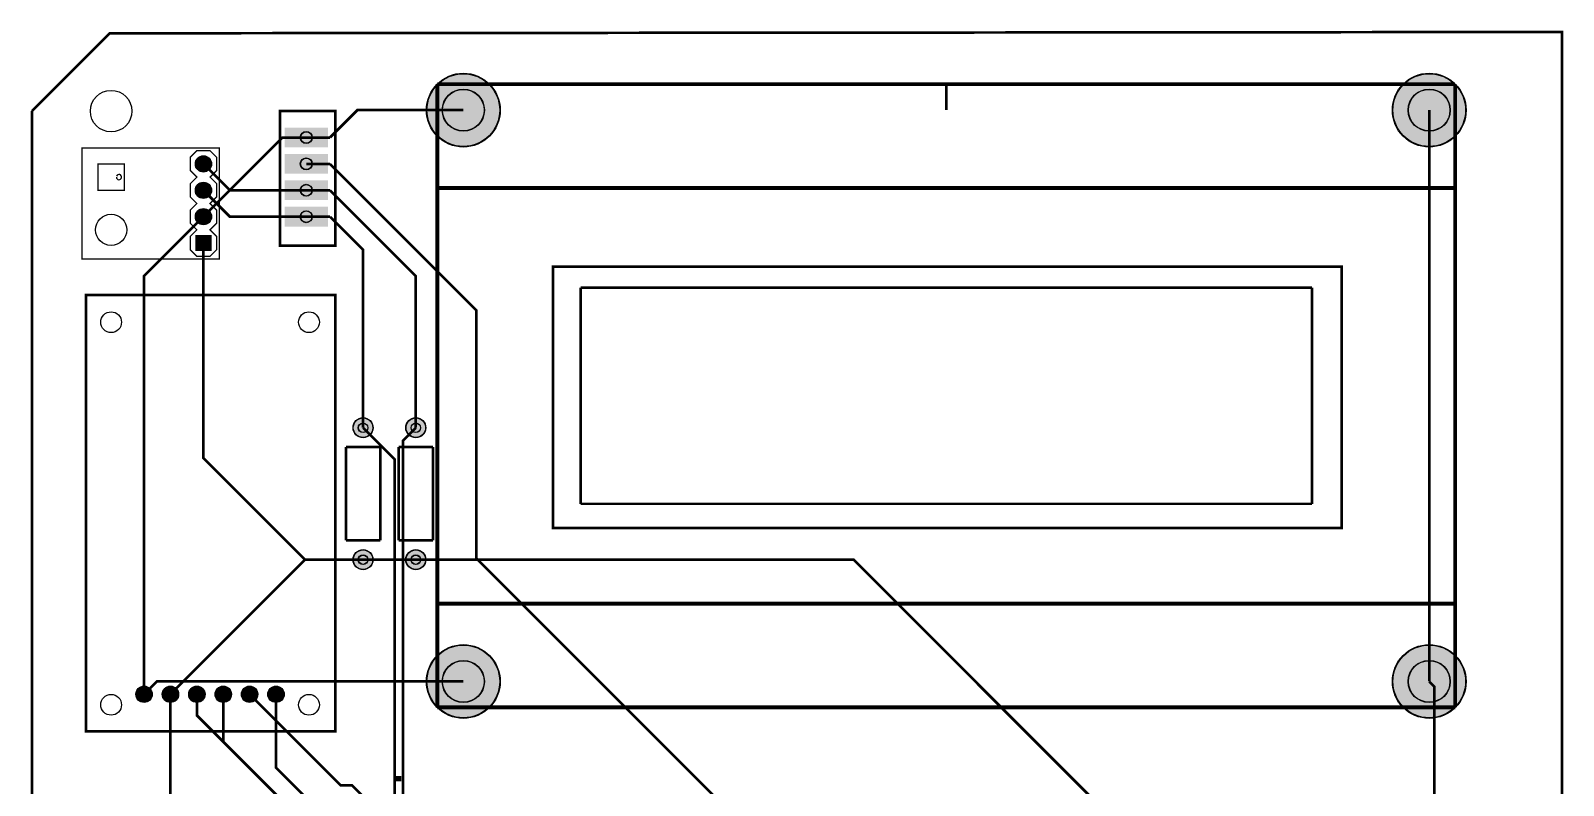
# Model space of a CAD drawing. Header units: millimetres. Extents: x 0 to 147, y 0 to 153.
# Drawn here: x -0.1 to 147.4, y 79.9 to 152.5 of the extents above; entities that cross this region are included whole.
import ezdxf

# ---------------------------------------------------------------- set-up
doc = ezdxf.new("R2010")
doc.units = ezdxf.units.MM
for name, color, linetype, true_color in [('BoardOutLine', 7, 'Continuous', 0xff00ff), ('BottomLayer', 7, 'Continuous', 0x0000ff), ('BottomSolderMaskLayer', 7, 'Continuous', 0xaa00ff), ('Multi-Layer', 7, 'Continuous', 0xc0c0c0), ('TopLayer', 7, 'Continuous', 0xff0000), ('TopSilkLayer', 7, 'Continuous', 0xffcc00), ('TopSolderMaskLayer', 7, 'Continuous', 0x800080)]:
    doc.layers.add(name, color=color, linetype=linetype, true_color=true_color)

msp = doc.modelspace()

# ---------------------------------------------------------------- hatches: boundary and pattern name
at = {"layer": 'BottomSolderMaskLayer'}
for points in [[(37.98260096520187, 144.87680975361957, 1), (45.084201168402274, 144.87680975361957, 1)], [(130.98234696469387, 144.87680975361957, 1), (138.08394716789428, 144.87680975361957, 1)], [(24.316052832105697, 143.1902986747151), (28.516052832105515, 143.1902986747151), (28.516052832105515, 141.29027028642292), (24.316052832105697, 141.29027028642292)], [(15.730632461264857, 139.70027940055888, 1), (17.289433578867094, 139.70027940055888, 1)], [(24.316052832105697, 140.65029359470498), (28.516052832105515, 140.65029359470498), (28.516052832105515, 138.7502652064128), (24.316052832105697, 138.7502652064128)], [(15.730632461264857, 137.16027432054864, 1), (17.289433578867094, 137.16027432054864, 1)], [(24.316052832105697, 138.11028851469473), (28.516052832105515, 138.11028851469473), (28.516052832105515, 136.21026012640255), (24.316052832105697, 136.21026012640255)], [(15.730632461264857, 134.6202692405385, 1), (17.289433578867094, 134.6202692405385, 1)], [(24.316052832105697, 135.5702834346846), (28.516052832105515, 135.5702834346846), (28.516052832105515, 133.6702550463924), (24.316052832105697, 133.6702550463924)], [(17.289433578867147, 131.30086360172731), (15.730632461264804, 131.30086360172731), (15.730632461264804, 132.85966471932943), (17.289433578867147, 132.85966471932943)], [(30.911861823723587, 114.30022860045722, 1), (32.84226568453131, 114.30022860045722, 1)], [(35.99187198374385, 114.30022860045722, 1), (37.92227584455158, 114.30022860045722, 1)], [(30.911861823723587, 101.60020320040644, 1), (32.84226568453131, 101.60020320040644, 1)], [(35.99187198374385, 101.60020320040644, 1), (37.92227584455158, 101.60020320040644, 1)], [(37.98260096520187, 89.8755397510796, 1), (45.084201168402274, 89.8755397510796, 1)], [(130.98234696469387, 89.8755397510796, 1), (138.08394716789428, 89.8755397510796, 1)], [(10.007620015239857, 88.64617729235465, 1), (11.582423164846157, 88.64617729235465, 1)], [(12.54762509524999, 88.64617729235465, 1), (14.12242824485629, 88.64617729235465, 1)], [(15.08763017526035, 88.64617729235465, 1), (16.662433324866647, 88.64617729235465, 1)], [(17.627635255270484, 88.64617729235465, 1), (19.20243840487678, 88.64617729235465, 1)], [(20.167640335280616, 88.64617729235465, 1), (21.742443484886913, 88.64617729235465, 1)], [(22.70764541529075, 88.64617729235465, 1), (24.282448564897045, 88.64617729235465, 1)]]:
    msp.add_hatch(color=256, dxfattribs=at).paths.add_polyline_path(points)
at = {"layer": 'Multi-Layer'}
for points in [[(38.03340106680207, 144.87680975361957, 1), (45.03340106680207, 144.87680975361957, 1)], [(131.03314706629408, 144.87680975361957, 1), (138.03314706629408, 144.87680975361957, 1)], [(24.416052832105606, 143.09029718059446), (28.416052832105606, 143.09029718059446), (28.416052832105606, 141.39027178054357), (24.416052832105606, 141.39027178054357)], [(15.756032512064959, 139.70027940055888, 1), (17.264033528066992, 139.70027940055888, 1)], [(24.416052832105606, 140.55029210058433), (28.416052832105606, 140.55029210058433), (28.416052832105606, 138.85026670053344), (24.416052832105606, 138.85026670053344)], [(15.756032512064959, 137.16027432054864, 1), (17.264033528066992, 137.16027432054864, 1)], [(24.416052832105606, 138.01028702057408), (28.416052832105606, 138.01028702057408), (28.416052832105606, 136.3102616205233), (24.416052832105606, 136.3102616205233)], [(15.756032512064959, 134.6202692405385, 1), (17.264033528066992, 134.6202692405385, 1)], [(24.416052832105606, 135.47028194056395), (28.416052832105606, 135.47028194056395), (28.416052832105606, 133.77025654051306), (24.416052832105606, 133.77025654051306)], [(17.264033528066875, 131.32626365252736), (15.756032512064849, 131.32626365252736), (15.756032512064849, 132.83426466852939), (17.264033528066875, 132.83426466852939)], [(30.93726187452369, 114.30022860045722, 1), (32.816865633731204, 114.30022860045722, 1)], [(36.01727203454396, 114.30022860045722, 1), (37.89687579375147, 114.30022860045722, 1)], [(30.93726187452369, 101.60020320040644, 1), (32.816865633731204, 101.60020320040644, 1)], [(36.01727203454396, 101.60020320040644, 1), (37.89687579375147, 101.60020320040644, 1)], [(38.03340106680207, 89.8755397510796, 1), (45.03340106680207, 89.8755397510796, 1)], [(131.03314706629408, 89.8755397510796, 1), (138.03314706629408, 89.8755397510796, 1)], [(10.033020066039958, 88.64617729235465, 1), (11.557023114046055, 88.64617729235465, 1)], [(12.57302514605009, 88.64617729235465, 1), (14.097028194056188, 88.64617729235465, 1)], [(15.11303022606045, 88.64617729235465, 1), (16.637033274066546, 88.64617729235465, 1)], [(17.653035306070585, 88.64617729235465, 1), (19.17703835407668, 88.64617729235465, 1)], [(20.193040386080717, 88.64617729235465, 1), (21.71704343408681, 88.64617729235465, 1)], [(22.73304546609085, 88.64617729235465, 1), (24.257048514096944, 88.64617729235465, 1)]]:
    msp.add_hatch(color=256, dxfattribs=at).paths.add_polyline_path(points)
at = {"layer": 'TopSolderMaskLayer'}
for points in [[(37.98260096520187, 144.87680975361957, 1), (45.084201168402274, 144.87680975361957, 1)], [(130.98234696469387, 144.87680975361957, 1), (138.08394716789428, 144.87680975361957, 1)], [(24.316052832105697, 143.1902986747151), (28.516052832105515, 143.1902986747151), (28.516052832105515, 141.29027028642292), (24.316052832105697, 141.29027028642292)], [(15.730632461264857, 139.70027940055888, 1), (17.289433578867094, 139.70027940055888, 1)], [(24.316052832105697, 140.65029359470498), (28.516052832105515, 140.65029359470498), (28.516052832105515, 138.7502652064128), (24.316052832105697, 138.7502652064128)], [(15.730632461264857, 137.16027432054864, 1), (17.289433578867094, 137.16027432054864, 1)], [(24.316052832105697, 138.11028851469473), (28.516052832105515, 138.11028851469473), (28.516052832105515, 136.21026012640255), (24.316052832105697, 136.21026012640255)], [(15.730632461264857, 134.6202692405385, 1), (17.289433578867094, 134.6202692405385, 1)], [(24.316052832105697, 135.5702834346846), (28.516052832105515, 135.5702834346846), (28.516052832105515, 133.6702550463924), (24.316052832105697, 133.6702550463924)], [(17.289433578867147, 131.30086360172731), (15.730632461264804, 131.30086360172731), (15.730632461264804, 132.85966471932943), (17.289433578867147, 132.85966471932943)], [(30.911861823723587, 114.30022860045722, 1), (32.84226568453131, 114.30022860045722, 1)], [(35.99187198374385, 114.30022860045722, 1), (37.92227584455158, 114.30022860045722, 1)], [(30.911861823723587, 101.60020320040644, 1), (32.84226568453131, 101.60020320040644, 1)], [(35.99187198374385, 101.60020320040644, 1), (37.92227584455158, 101.60020320040644, 1)], [(37.98260096520187, 89.8755397510796, 1), (45.084201168402274, 89.8755397510796, 1)], [(130.98234696469387, 89.8755397510796, 1), (138.08394716789428, 89.8755397510796, 1)], [(10.007620015239857, 88.64617729235465, 1), (11.582423164846157, 88.64617729235465, 1)], [(12.54762509524999, 88.64617729235465, 1), (14.12242824485629, 88.64617729235465, 1)], [(15.08763017526035, 88.64617729235465, 1), (16.662433324866647, 88.64617729235465, 1)], [(17.627635255270484, 88.64617729235465, 1), (19.20243840487678, 88.64617729235465, 1)], [(20.167640335280616, 88.64617729235465, 1), (21.742443484886913, 88.64617729235465, 1)], [(22.70764541529075, 88.64617729235465, 1), (24.282448564897045, 88.64617729235465, 1)]]:
    msp.add_hatch(color=256, dxfattribs=at).paths.add_polyline_path(points)

# ---------------------------------------------------------------- linework, layer by layer
at = {"layer": 'BoardOutLine', "const_width": 0.25400050800101603}
for points in [[(0, 144.78028956057915), (7.4931165862331, 152.27340614681236), (7.738150876301688, 152.27340614681236)], [(7.620015240030398, 152.2733045466091), (147.32029464058928, 152.40030480060966), (147.32029464058928, 53.34010668021335)], [(0, 144.78028956057915), (0, 0)]]:
    msp.add_lwpolyline(points, dxfattribs=at)
at = {"layer": 'BottomLayer', "const_width": 0.25400050800101603}
for points in [[(28.69570739141477, 142.24028448056902), (31.33223266446521, 144.87680975361957), (41.53340106680207, 144.87680975361957)], [(26.416052832105606, 142.24028448056902), (28.69570739141477, 142.24028448056902)], [(26.416052832105606, 137.16027432054864), (19.050038100076108, 137.16027432054864), (16.510033020065976, 139.70027940055888)], [(26.416052832105606, 134.6202692405385), (19.050038100076108, 134.6202692405385), (16.510033020065976, 137.16027432054864)], [(31.877063754127448, 101.60020320040644), (36.95707391414771, 101.60020320040644)], [(36.95707391414771, 101.60020320040644), (79.10668021336028, 101.60020320040644), (111.5191770383542, 69.18796037592085)], [(10.795021590043007, 88.64617729235465), (12.02438404876807, 89.8755397510796), (41.53340106680207, 89.8755397510796)], [(18.415036830073632, 88.64617729235465), (18.415036830073632, 84.1018542037084), (30.253746507492906, 72.26314452628912), (31.03860807721594, 72.26314452628912), (31.877063754127448, 71.42468884937773), (31.877063754127448, 67.18313436626875), (33.1470662941324, 65.91313182626368)], [(20.955041910083764, 88.64617729235465), (29.718059436118665, 79.88315976631952), (30.797815595631164, 79.88315976631952), (31.877063754127448, 78.80391160782335), (31.877063754127448, 72.26314452628912), (33.1470662941324, 70.99314198628406)]]:
    msp.add_lwpolyline(points, dxfattribs=at)
at = {"layer": 'BottomSolderMaskLayer'}
for points in [[(16.509901741548447, 140.21699164570646), (16.510164298583504, 140.21699164570646)], [(16.509901741548447, 139.1835671554113), (16.510164298583504, 139.1835671554113)], [(16.509901741548447, 137.6769865656962), (16.510164298583504, 137.6769865656962)], [(16.509901741548447, 136.64356207540106), (16.510164298583504, 136.64356207540106)], [(16.509901741548447, 135.13698148568608), (16.510164298583504, 135.13698148568608)], [(16.509901741548447, 134.10355699539093), (16.510164298583504, 134.10355699539093)], [(16.509901741548447, 132.59697640567595), (16.510164298583504, 132.59697640567595)], [(16.509901741548447, 131.5635519153808), (16.510164298583504, 131.5635519153808)]]:
    msp.add_lwpolyline(points, close=True, dxfattribs=at)
for centre, radius in [((41.53340106680207, 144.87680975361957), 3.5508001016002035), ((134.53314706629408, 144.87680975361957), 3.5508001016002035), ((41.53340106680207, 144.87680975361957), 2.0290286294858304), ((134.53314706629408, 144.87680975361957), 2.0290286294858304), ((26.416052832105606, 142.24028448056902), 0.5775133350266701), ((16.510033020065976, 139.70027940055888), 0.7794005588011177), ((26.416052832105606, 139.70027940055888), 0.5775133350266701), ((16.510033020065976, 137.16027432054864), 0.7794005588011177), ((26.416052832105606, 137.16027432054864), 0.5775133350266701), ((16.510033020065976, 134.6202692405385), 0.7794005588011177), ((26.416052832105606, 134.6202692405385), 0.5775133350266701), ((31.877063754127448, 114.30022860045722), 0.9652019304038612), ((36.95707391414771, 114.30022860045722), 0.9652019304038612), ((31.877063754127448, 114.30022860045722), 0.4617317342742795), ((36.95707391414771, 114.30022860045722), 0.4617317342742795), ((31.877063754127448, 101.60020320040644), 0.9652019304038612), ((31.877063754127448, 101.60020320040644), 0.4617317342742795), ((36.95707391414771, 101.60020320040644), 0.9652019304038612), ((36.95707391414771, 101.60020320040644), 0.4617317342742795), ((41.53340106680207, 89.8755397510796), 3.5508001016002035), ((134.53314706629408, 89.8755397510796), 3.5508001016002035), ((41.53340106680207, 89.8755397510796), 2.0290286294858304), ((134.53314706629408, 89.8755397510796), 2.0290286294858304), ((10.795021590043007, 88.64617729235465), 0.7874015748031498), ((10.795021590043007, 88.64617729235465), 0.47244094488188987), ((13.33502667005314, 88.64617729235465), 0.7874015748031498), ((13.33502667005314, 88.64617729235465), 0.47244094488188987), ((15.8750317500635, 88.64617729235465), 0.7874015748031498), ((15.8750317500635, 88.64617729235465), 0.47244094488188987), ((18.415036830073632, 88.64617729235465), 0.7874015748031498), ((18.415036830073632, 88.64617729235465), 0.47244094488188987), ((20.955041910083764, 88.64617729235465), 0.7874015748031498), ((20.955041910083764, 88.64617729235465), 0.47244094488188987), ((23.495046990093897, 88.64617729235465), 0.7874015748031498), ((23.495046990093897, 88.64617729235465), 0.47244094488188987)]:
    msp.add_circle(centre, radius, dxfattribs=at)
for centre, start, end in [((16.509901741548447, 139.70027940055888), 450, 270), ((16.510164298583504, 139.70027940055888), 270, 450), ((16.509901741548447, 137.16027432054864), 450, 270), ((16.510164298583504, 137.16027432054864), 270, 450), ((16.509901741548447, 134.6202692405385), 450, 270), ((16.510164298583504, 134.6202692405385), 270, 450), ((16.509901741548447, 132.08026416052837), 450, 270), ((16.510164298583504, 132.08026416052837), 270, 450)]:
    msp.add_arc(centre, 0.5167122451475827, start, end, dxfattribs=at)
at = {"layer": 'Multi-Layer'}
for points in [[(16.50990601981198, 140.2001524003049), (16.510160020319972, 140.2001524003049)], [(16.50990601981198, 139.20040640081288), (16.510160020319972, 139.20040640081288)], [(16.50990601981198, 137.66014732029464), (16.510160020319972, 137.66014732029464)], [(16.50990601981198, 136.66040132080263), (16.510160020319972, 136.66040132080263)], [(16.50990601981198, 135.1201422402845), (16.510160020319972, 135.1201422402845)], [(16.50990601981198, 134.1203962407925), (16.510160020319972, 134.1203962407925)], [(16.50990601981198, 132.58013716027438), (16.510160020319972, 132.58013716027438)], [(16.50990601981198, 131.58039116078237), (16.510160020319972, 131.58039116078237)]]:
    msp.add_lwpolyline(points, close=True, dxfattribs=at)
for centre, radius in [((41.53340106680207, 144.87680975361957), 3.5000000000000004), ((134.53314706629408, 144.87680975361957), 3.5000000000000004), ((7.620015240030398, 144.78028956057915), 2), ((41.53340106680207, 144.87680975361957), 2), ((134.53314706629408, 144.87680975361957), 2), ((26.416052832105606, 142.24028448056902), 0.5500127000254001), ((16.510033020065976, 139.70027940055888), 0.7540005080010161), ((26.416052832105606, 139.70027940055888), 0.5500127000254001), ((16.510033020065976, 137.16027432054864), 0.7540005080010161), ((26.416052832105606, 137.16027432054864), 0.5500127000254001), ((7.620015240030398, 133.35026670053344), 1.4998729997459996), ((16.510033020065976, 134.6202692405385), 0.7540005080010161), ((26.416052832105606, 134.6202692405385), 0.5500127000254001), ((7.620015240030398, 124.46024892049786), 1), ((26.670053340106506, 124.46024892049786), 1), ((31.877063754127448, 114.30022860045722), 0.9398018796037594), ((36.95707391414771, 114.30022860045722), 0.9398018796037594), ((31.877063754127448, 114.30022860045722), 0.4495808991617984), ((36.95707391414771, 114.30022860045722), 0.4495808991617984), ((31.877063754127448, 101.60020320040644), 0.9398018796037594), ((31.877063754127448, 101.60020320040644), 0.4495808991617984), ((36.95707391414771, 101.60020320040644), 0.9398018796037594), ((36.95707391414771, 101.60020320040644), 0.4495808991617984), ((41.53340106680207, 89.8755397510796), 3.5000000000000004), ((134.53314706629408, 89.8755397510796), 3.5000000000000004), ((41.53340106680207, 89.8755397510796), 2), ((134.53314706629408, 89.8755397510796), 2), ((7.620015240030398, 87.6301752603506), 1), ((10.795021590043007, 88.64617729235465), 0.7620015240030481), ((10.795021590043007, 88.64617729235465), 0.45720091440182886), ((13.33502667005314, 88.64617729235465), 0.7620015240030481), ((13.33502667005314, 88.64617729235465), 0.45720091440182886), ((15.8750317500635, 88.64617729235465), 0.7620015240030481), ((15.8750317500635, 88.64617729235465), 0.45720091440182886), ((18.415036830073632, 88.64617729235465), 0.7620015240030481), ((18.415036830073632, 88.64617729235465), 0.45720091440182886), ((20.955041910083764, 88.64617729235465), 0.7620015240030481), ((20.955041910083764, 88.64617729235465), 0.45720091440182886), ((23.495046990093897, 88.64617729235465), 0.7620015240030481), ((23.495046990093897, 88.64617729235465), 0.45720091440182886), ((26.670053340106506, 87.6301752603506), 1)]:
    msp.add_circle(centre, radius, dxfattribs=at)
for centre, start, end in [((16.50990601981198, 139.70027940055888), 450, 270), ((16.510160020319972, 139.70027940055888), 270, 450), ((16.50990601981198, 137.16027432054864), 450, 270), ((16.510160020319972, 137.16027432054864), 270, 450), ((16.50990601981198, 134.6202692405385), 450, 270), ((16.510160020319972, 134.6202692405385), 270, 450), ((16.50990601981198, 132.08026416052837), 450, 270), ((16.510160020319972, 132.08026416052837), 270, 450)]:
    msp.add_arc(centre, 0.4998729997459995, start, end, dxfattribs=at)
at = {"layer": 'TopLayer', "const_width": 0.25400050800101603}
for points in [[(134.53314706629408, 144.87680975361957), (134.53314706629408, 89.8755397510796)], [(26.416052832105606, 142.24028448056902), (24.130048260096373, 142.24028448056902), (16.510033020065976, 134.6202692405385)], [(26.416052832105606, 139.70027940055888), (28.69570739141477, 139.70027940055888)], [(91.31318262636523, 53.2131064262129), (42.771907543814905, 101.754381508763), (42.771907543814905, 125.62407924815852), (28.69570739141477, 139.70027940055888)], [(26.416052832105606, 137.16027432054864), (28.69570739141477, 137.16027432054864)], [(28.69570739141477, 137.16027432054864), (36.95707391414771, 128.89890779781558), (36.95707391414771, 114.30022860045722)], [(16.510033020065976, 134.6202692405385), (10.795021590043007, 128.90525781051565), (10.795021590043007, 88.64617729235465)], [(26.416052832105606, 134.6202692405385), (28.69570739141477, 134.6202692405385)], [(28.69570739141477, 134.6202692405385), (31.877063754127448, 131.43891287782583), (31.877063754127448, 114.30022860045722)], [(26.289052578105156, 101.60020320040644), (16.510033020065976, 111.37922275844562), (16.510033020065976, 132.08026416052837)], [(31.877063754127448, 114.30022860045722), (34.920497840995495, 111.25679451358906), (34.920497840995495, 37.07950215900439), (33.27406654813308, 35.43307086614175)], [(36.95707391414771, 114.30022860045722), (35.73660147320288, 113.07975615951239), (35.73660147320288, 36.319024638049314), (33.610617221234406, 34.19304038608084), (32.80746761493492, 34.19304038608084), (32.1572263144526, 34.84328168656339), (32.1572263144526, 36.983235966471966), (33.1470662941324, 37.97307594615188)], [(26.289052578105156, 101.60020320040644), (13.33502667005314, 88.64617729235465)], [(31.877063754127448, 101.60020320040644), (26.289052578105156, 101.60020320040644)], [(13.33502667005314, 88.64617729235465), (13.33502667005314, 64.13512827025659), (12.700025400050663, 63.500127000254)], [(15.8750317500635, 88.64617729235465), (15.8750317500635, 86.61645923291849), (30.22834645669286, 72.26314452628912), (30.928371856743752, 72.26314452628912), (31.876047752095474, 71.31546863093729), (31.876047752095474, 69.72415544831097), (33.1470662941324, 68.45313690627381)], [(33.1470662941324, 63.37312674625355), (34.3517907035814, 64.57785115570232), (34.3517907035814, 71.43764287528575), (33.36220472440937, 72.42722885445778), (32.57073914147804, 72.42722885445778), (31.712979425958792, 73.28498856997726), (31.712979425958792, 74.10947421894844), (30.872999745999323, 74.94945389890779), (30.12344424688831, 74.94945389890779), (23.495046990093897, 81.57785115570232), (23.495046990093897, 88.64617729235465)], [(134.53314706629408, 89.8755397510796), (135.0233680467361, 89.38531877063758), (135.0233680467361, 58.82321564643132), (133.3502667005332, 57.150114300228665)]]:
    msp.add_lwpolyline(points, dxfattribs=at)
at = {"layer": 'TopSilkLayer'}
for points, const_width in [([(39.033274066548074, 87.37617475234958), (39.033274066548074, 147.37617475234947)], 0.38100076200152405), ([(137.01041402082797, 147.37617475234947), (39.033274066548074, 147.37617475234947)], 0.38100076200152405), ([(88.03327406654807, 147.37617475234947), (88.03327406654807, 145.06223012446037), (88.03327406654807, 144.8760477520956)], 0.25400050800101603), ([(137.03327406654807, 147.37617475234947), (137.03327406654807, 87.37617475234958)], 0.38100076200152405), ([(137.03327406654807, 137.37617475234958), (39.033274066548074, 137.37617475234958)], 0.38100076200152405), ([(52.83337566675118, 127.77622555245114), (123.23317246634474, 127.77622555245114)], 0.25400050800101603), ([(52.83337566675118, 127.77622555245114), (52.83337566675118, 106.97612395224792)], 0.25400050800101603), ([(123.23317246634474, 127.77622555245114), (123.23317246634474, 106.97612395224792)], 0.25400050800101603), ([(30.22606045212092, 103.4544069088139), (30.22606045212092, 112.44602489204976)], 0.25400050800101603), ([(30.22606045212092, 112.44602489204976), (33.52806705613398, 112.44602489204976)], 0.25400050800101603), ([(33.52806705613398, 112.44602489204976), (33.52806705613398, 103.4544069088139)], 0.25400050800101603), ([(35.306070612141184, 103.4544069088139), (35.306070612141184, 112.44602489204976)], 0.25400050800101603), ([(35.306070612141184, 112.44602489204976), (38.60807721615424, 112.44602489204976)], 0.25400050800101603), ([(38.60807721615424, 112.44602489204976), (38.60807721615424, 103.4544069088139)], 0.25400050800101603), ([(52.83337566675118, 106.97612395224792), (123.23317246634474, 106.97612395224792)], 0.25400050800101603), ([(33.52806705613398, 103.4544069088139), (30.22606045212092, 103.4544069088139)], 0.25400050800101603), ([(38.60807721615424, 103.4544069088139), (35.306070612141184, 103.4544069088139)], 0.25400050800101603), ([(39.033274066548074, 97.37617475234947), (137.03327406654807, 97.37617475234947)], 0.38100076200152405), ([(137.03327406654807, 87.37617475234958), (39.033274066548074, 87.37617475234958)], 0.38100076200152405)]:
    msp.add_lwpolyline(points, dxfattribs=dict(at, const_width=const_width))
for points, const_width in [([(23.876047752095474, 144.78028956057915), (29.21005842011664, 144.78028956057915), (29.21005842011664, 131.82626365252736), (23.876047752095474, 131.82626365252736), (23.876047752095474, 144.78028956057915)], 0.25400050800101603), ([(18.034036068072055, 130.5562611125223), (4.826009652019138, 130.5562611125223), (4.826009652019138, 141.22428244856496), (18.034036068072055, 141.22428244856496), (18.034036068072055, 130.5562611125223)], 0.12700025400050802), ([(17.145034290068452, 138.43027686055382), (17.780035560070928, 137.79527559055123), (17.780035560070928, 136.52527305054616), (17.145034290068452, 135.89027178054357), (17.780035560070928, 135.2552705105411), (17.780035560070928, 133.98526797053603), (17.145034290068452, 133.35026670053344), (17.780035560070928, 132.71526543053096), (17.780035560070928, 131.44526289052578), (17.145034290068452, 130.8102616205233), (15.8750317500635, 130.8102616205233), (15.240030480060796, 131.44526289052578), (15.240030480060796, 132.71526543053096), (15.8750317500635, 133.35026670053344), (15.240030480060796, 133.98526797053603), (15.240030480060796, 135.2552705105411), (15.8750317500635, 135.89027178054357), (15.240030480060796, 136.52527305054616), (15.240030480060796, 137.79527559055123), (15.8750317500635, 138.43027686055382), (15.240030480060796, 139.0652781305563), (15.240030480060796, 140.33528067056136), (15.8750317500635, 140.97028194056395), (17.145034290068452, 140.97028194056395), (17.780035560070928, 140.33528067056136), (17.780035560070928, 139.0652781305563), (17.145034290068452, 138.43027686055382)], 0.12700025400050802), ([(8.89001778003535, 137.16027432054864), (6.350012700025218, 137.16027432054864), (6.350012700025218, 139.70027940055888), (8.89001778003535, 139.70027940055888), (8.89001778003535, 137.16027432054864)], 0.12700025400050802), ([(50.16510033020063, 129.79425958851925), (126.11125222250439, 129.79425958851925), (126.11125222250439, 104.6482092964186), (50.16510033020063, 104.6482092964186), (50.16510033020063, 129.79425958851925)], 0.25400050800101603), ([(5.207010414020715, 85.09017018034035), (5.207010414020715, 127.09017018034035), (29.207010414020715, 127.09017018034035), (29.207010414020715, 85.09017018034035), (5.207010414020715, 85.09017018034035)], 0.25400050800101603), ([(35.433070866141634, 80.39116078232166), (35.179070358140734, 80.39116078232166), (35.179070358140734, 80.64516129032268), (35.433070866141634, 80.64516129032268), (35.433070866141634, 80.39116078232166)], 0.25400050800101603)]:
    msp.add_lwpolyline(points, close=True, dxfattribs=dict(at, const_width=const_width))
msp.add_arc((8.382016707016192, 138.43044705115722), 0.25400050800101603, 180.03839049021025, 159.55366206628577, dxfattribs=at)
at = {"layer": 'TopSolderMaskLayer'}
for points in [[(16.509901741548447, 140.21699164570646), (16.510164298583504, 140.21699164570646)], [(16.509901741548447, 139.1835671554113), (16.510164298583504, 139.1835671554113)], [(16.509901741548447, 137.6769865656962), (16.510164298583504, 137.6769865656962)], [(16.509901741548447, 136.64356207540106), (16.510164298583504, 136.64356207540106)], [(16.509901741548447, 135.13698148568608), (16.510164298583504, 135.13698148568608)], [(16.509901741548447, 134.10355699539093), (16.510164298583504, 134.10355699539093)], [(16.509901741548447, 132.59697640567595), (16.510164298583504, 132.59697640567595)], [(16.509901741548447, 131.5635519153808), (16.510164298583504, 131.5635519153808)]]:
    msp.add_lwpolyline(points, close=True, dxfattribs=at)
for centre, radius in [((41.53340106680207, 144.87680975361957), 3.5508001016002035), ((134.53314706629408, 144.87680975361957), 3.5508001016002035), ((41.53340106680207, 144.87680975361957), 2.0290286294858304), ((134.53314706629408, 144.87680975361957), 2.0290286294858304), ((26.416052832105606, 142.24028448056902), 0.5775133350266701), ((16.510033020065976, 139.70027940055888), 0.7794005588011177), ((26.416052832105606, 139.70027940055888), 0.5775133350266701), ((16.510033020065976, 137.16027432054864), 0.7794005588011177), ((26.416052832105606, 137.16027432054864), 0.5775133350266701), ((16.510033020065976, 134.6202692405385), 0.7794005588011177), ((26.416052832105606, 134.6202692405385), 0.5775133350266701), ((31.877063754127448, 114.30022860045722), 0.9652019304038612), ((36.95707391414771, 114.30022860045722), 0.9652019304038612), ((31.877063754127448, 114.30022860045722), 0.4617317342742795), ((36.95707391414771, 114.30022860045722), 0.4617317342742795), ((31.877063754127448, 101.60020320040644), 0.9652019304038612), ((31.877063754127448, 101.60020320040644), 0.4617317342742795), ((36.95707391414771, 101.60020320040644), 0.9652019304038612), ((36.95707391414771, 101.60020320040644), 0.4617317342742795), ((41.53340106680207, 89.8755397510796), 3.5508001016002035), ((134.53314706629408, 89.8755397510796), 3.5508001016002035), ((41.53340106680207, 89.8755397510796), 2.0290286294858304), ((134.53314706629408, 89.8755397510796), 2.0290286294858304), ((10.795021590043007, 88.64617729235465), 0.7874015748031498), ((10.795021590043007, 88.64617729235465), 0.47244094488188987), ((13.33502667005314, 88.64617729235465), 0.7874015748031498), ((13.33502667005314, 88.64617729235465), 0.47244094488188987), ((15.8750317500635, 88.64617729235465), 0.7874015748031498), ((15.8750317500635, 88.64617729235465), 0.47244094488188987), ((18.415036830073632, 88.64617729235465), 0.7874015748031498), ((18.415036830073632, 88.64617729235465), 0.47244094488188987), ((20.955041910083764, 88.64617729235465), 0.7874015748031498), ((20.955041910083764, 88.64617729235465), 0.47244094488188987), ((23.495046990093897, 88.64617729235465), 0.7874015748031498), ((23.495046990093897, 88.64617729235465), 0.47244094488188987)]:
    msp.add_circle(centre, radius, dxfattribs=at)
for centre, start, end in [((16.509901741548447, 139.70027940055888), 450, 270), ((16.510164298583504, 139.70027940055888), 270, 450), ((16.509901741548447, 137.16027432054864), 450, 270), ((16.510164298583504, 137.16027432054864), 270, 450), ((16.509901741548447, 134.6202692405385), 450, 270), ((16.510164298583504, 134.6202692405385), 270, 450), ((16.509901741548447, 132.08026416052837), 450, 270), ((16.510164298583504, 132.08026416052837), 270, 450)]:
    msp.add_arc(centre, 0.5167122451475827, start, end, dxfattribs=at)

doc.saveas('drawing.dxf')
